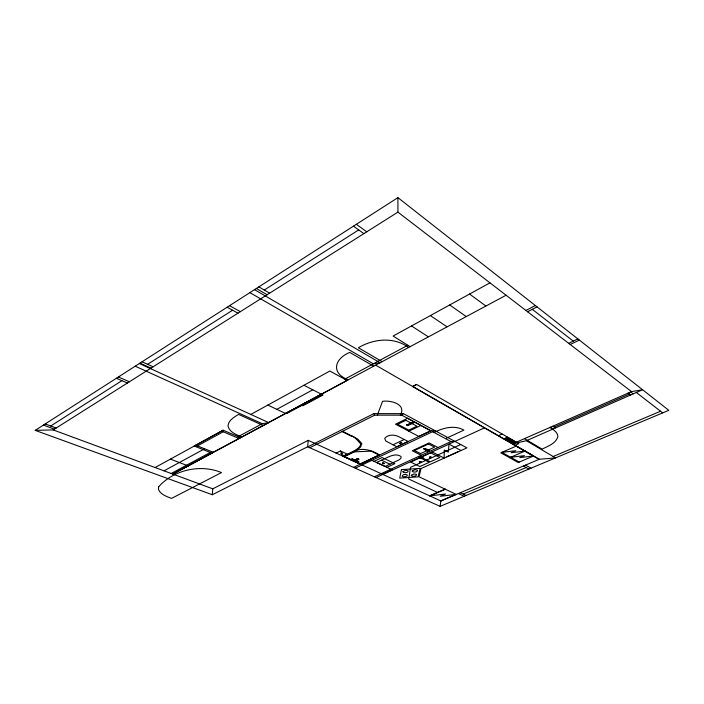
<?xml version="1.0" encoding="UTF-8"?>
<svg xmlns="http://www.w3.org/2000/svg" width="704" height="704" viewBox="0 0 704 704"><rect width="100%" height="100%" fill="white"/><g stroke="black" fill="none" stroke-linecap="round" stroke-linejoin="round"><path stroke-width="1.06" d="M212.318 494.736L307.648 446.758L440.114 506.361L668.8 410.318L397.918 197.639L35.2 430.364L212.318 494.736L212.758 488.831L308.238 440.343L440.862 500.958L539.352 459.254L555.482 457.908L526.398 440.695L512.714 443.89L539.352 459.254M307.648 446.758L308.238 440.343M440.114 506.361L440.862 500.958M377.335 415.158L382.554 401.315C390.79 400.11 406.718 404.096 400.356 415.166M309.795 447.718L374.678 415.158L401.755 415.175L403.454 413.644L466.919 447.876L421.018 468.556L419.065 476.793L456.192 494.393L440.792 500.914M507.038 436.832L504.249 439.041L508.913 437.914L506.123 440.114L510.778 438.997L507.989 441.188L512.635 440.07L509.846 442.253L514.483 441.135L511.694 443.309L516.322 442.2M50.706 425.999L121.915 380.67M147.611 364.311L232.575 310.218M264.282 290.03L358.706 229.918M35.2 430.364L53.196 429.915L397.918 212.124L397.918 197.639M489.958 282.841L393.114 336.054L410.106 346.667M250.809 414.427L329.824 371.052L347.125 380.433M139.357 363.537L268.717 422.611L172.797 474.074L213.356 452.32L210.232 452.47L194.286 446.046L223.142 430.197L240.583 437.686M155.074 467.526L223.159 430.206L223.238 431.772L239.026 438.522L238.163 436.638L262.231 423.702L268.717 422.611M223.238 431.772L197.463 445.896L194.286 446.046M276.813 409.332L312.805 389.796M164.006 470.826L204.635 448.791M407.827 345.25L344.696 379.201L347.046 380.477L172.823 474.082M171.186 473.484L210.232 452.47M268.55 422.532L506.079 295.231M525.906 310.464L535.366 305.554M527.604 311.775L537.046 306.874M412.658 386.487L416.592 384.472L518.83 443.661L515.126 445.28L412.658 386.487L416.592 384.472M307.842 446.846L373.868 413.618L403.454 413.653M336.063 453.112L340.446 450.974L347.354 454.159L342.98 456.271L340.727 453.182L342.839 454.15L340.446 450.974M568.7 343.35L577.843 338.897M570.205 344.502L579.339 340.076M343.112 456.28L351.208 452.364C354.746 450.446 359.198 448.712 360.712 444.682C364.338 448.061 345.048 455.374 343.666 456.535M408.83 431.209L420.886 425.427M351.146 459.835L352.766 459.061M353.663 460.979C354.086 459.606 360.994 457.626 358.134 459.765M354.262 461.261L358.072 459.774M392.999 444.805L396.915 446.75L408.118 441.452L398.578 436.594C394.249 434.43 387.878 434.359 384.683 438.425L385.73 440.95L392.999 444.805L404.219 439.472M356.734 462.387L358.38 461.63M353.487 467.386L430.883 430.795L434.914 430.61L355.256 468.178M360.721 464.332L370.506 459.703L392.234 469.858L382.545 474.302M434.06 432.494C443.071 427.821 454.494 424.82 463.91 430.118L445.518 438.636M374.026 461.331L382.087 457.547L394.909 463.637L386.883 467.342M381.445 460.187L376.622 462.44L385.194 466.444L399.018 459.897L400.893 458.322L401.051 456.535C394.918 452.197 387.182 457.882 381.445 460.187L389.99 464.218M374.387 476.784L451.018 441.584L454.942 441.39M376.077 477.55L484.44 427.874M460.733 444.541L410.564 467.35L408.707 479.019L437.633 492.483M446.873 456.755L458.049 451.722M498.423 435.697L502.172 434.007M512.609 443.846L631.514 391.609L642.602 389.752L526.398 440.695M554.162 427.09L629.402 394.038M509.617 457.732L525.061 451.053M445.174 489.174L429.678 495.836L445.5 494.041L440.255 496.285L456.174 494.384M429.748 495.871L445.262 489.21M533.579 455.963L518.232 462.519L500.826 452.813L516.34 446.028L533.579 455.963L519.79 457.626L524.41 455.646L510.567 457.318M463.206 494.094L526.161 467.544M553.133 456.518L660.572 411.233M404.765 476.89L407.097 476.01L407.299 475.077C406.032 474.021 402.037 474.311 402.222 476.344L404.254 476.925M501.776 452.399L515.768 450.71L511.13 452.734L525.052 451.053M53.196 429.915L212.758 488.831M43.419 425.084L54.402 429.15M45.197 423.949L56.179 428.032M170.394 459.114L188.091 465.881M195.774 445.218L213.356 452.32M241.745 437.061C236.474 434.641 229.372 432.265 227.982 425.902C228.492 420.2 234.177 417.076 238.594 414.401L263.261 425.533M116.389 378.268L127.38 383.046M118.404 376.983L129.395 381.779M135.203 366.203L262.231 423.702M140.008 363.123L150.982 368.139M142.094 361.777L153.067 366.819M355.784 459.967L356.391 460.249M355.282 460.205L352.053 458.726L350.425 459.501L357.491 462.73L359.11 461.965L355.881 460.486M285.921 413.292L286.59 413.6L305.721 403.357L305.061 403.031M267.837 405.082L285.551 413.477L321.464 394.231L303.952 385.264M458.374 493.539L464.121 496.276M460.328 492.712L466.066 495.458M341.924 431.596L351.014 435.987C354.596 434.738 362.278 447.594 361.786 443.529L357.834 439.155L342.602 431.253M421.212 455.242L412.254 450.762L429.097 442.922L437.985 447.533M432.027 451.898L444.11 458.075L444.286 450.023L448.298 452.118L448.994 444.118L460.962 450.481M401.755 415.175L430.883 430.795M432.59 431.702L451.018 441.584M348.313 379.79C330.757 373.314 334.18 358.873 349.721 352.396L373.718 366.177M227.128 307.217L237.97 313.183M229.53 305.677L240.372 311.661M523.398 466.013L528.906 469.066M501.855 452.364L519.244 462.088M525.518 465.115L531.018 468.178M249.867 292.635L373.322 363.81L380.098 362.754L254.514 289.652M375.646 365.147L539.079 459.369M256.353 288.464L267.124 294.756M382.166 361.654L358.389 347.75C373.49 338.686 393.853 336.626 408.637 347.459M258.87 286.854L269.632 293.181M524.524 438.698L542.106 449.126C548.002 446.142 556.09 443.52 557.911 436.41C557.612 431.974 553.221 429.625 549.859 427.548M550.51 427.258L553.186 428.947M552.825 426.237L555.5 427.935M411.506 325.943L428.278 336.794M430.373 315.577L446.978 326.77M449.724 304.946L466.145 316.492M353.461 226.16L363.898 233.622M356.356 224.312L366.775 231.81M469.577 294.043L485.804 305.958M628.153 393.087L630.652 394.988M397.918 212.124L631.514 391.609M630.696 391.97L633.186 393.879M636.328 392.498L662.693 412.878M532.312 309.329L573.258 341.132M373.868 413.618L374.678 415.158M358.811 459.422L356.963 458.841L358.811 459.422M158.655 486.79L158.426 489.306C160.512 494.63 166.654 496.452 171.521 498.406L221.478 472.586C200.455 463.76 173.624 469.894 158.655 486.79M402.978 471.645L403.093 472.102C404.378 473.158 408.382 472.877 408.214 470.826L405.645 470.254L402.978 471.645M401.421 469.63L399.722 478.113L418.106 476.872L420.112 468.38L401.421 469.63M412.289 471.02L412.394 471.478C413.688 472.551 417.657 472.252 417.525 470.202L414.973 469.63L412.289 471.02M411.347 475.262L411.453 475.719C412.729 476.758 416.662 476.476 416.539 474.452L414.014 473.898L411.347 475.262M406.842 424.714L406.912 425.603L409.068 424.978L408.681 424.468L406.842 424.714M407.246 424.846C407.114 426.439 409.834 424.01 407.246 424.846M424.274 448.818C424.116 450.27 426.738 448.034 424.274 448.818M423.887 448.686C423.614 451.229 428.199 447.322 423.887 448.686M419.338 461.815C419.109 464.244 423.535 460.486 419.338 461.815M419.716 461.93L420.895 462.053L419.716 461.93M429.493 457.186C429.211 459.642 433.734 455.849 429.493 457.186M429.871 457.301C429.713 458.709 432.3 456.544 429.871 457.301M322.379 394.662L302.289 405.416L302.949 405.742L323.039 394.997L322.379 394.662M407.59 418.299L395.49 424.213L418.836 436.427L430.804 430.769L407.59 418.299M405.865 420.297L397.69 424.283L408.83 430.109L416.962 426.202L405.865 420.297M412.614 422.03L408.522 424.01L409.851 424.714L413.943 422.734L412.614 422.03M353.514 451.898L343.798 456.579L360.298 464.138L379.588 455.004C372.363 450.217 360.791 446.758 353.804 452.056L344.45 456.553L360.369 463.857L378.954 455.048L371.272 451.123L353.514 451.915M357.359 461.78L357.394 461.815M401.113 442.543L399.326 443.388L399.986 443.714L401.764 442.869L401.113 442.543M383.055 462.827L382.246 463.206L383.61 463.839L384.419 463.47L383.055 462.827M428.472 443.986L414.436 450.516L420.587 453.605L434.579 447.154L428.472 443.986M426.765 449.17L425.084 449.953L427.97 451.422L429.651 450.648L426.765 449.17M420.622 456.518L418.968 457.274L421.846 458.709L423.491 457.952L420.622 456.518M420.165 457.732L410.722 462.062L419.91 466.532L429.317 462.282L420.165 457.732M430.725 452.874L421.142 457.266L430.294 461.815L439.824 457.503L430.725 452.874"/></g></svg>
